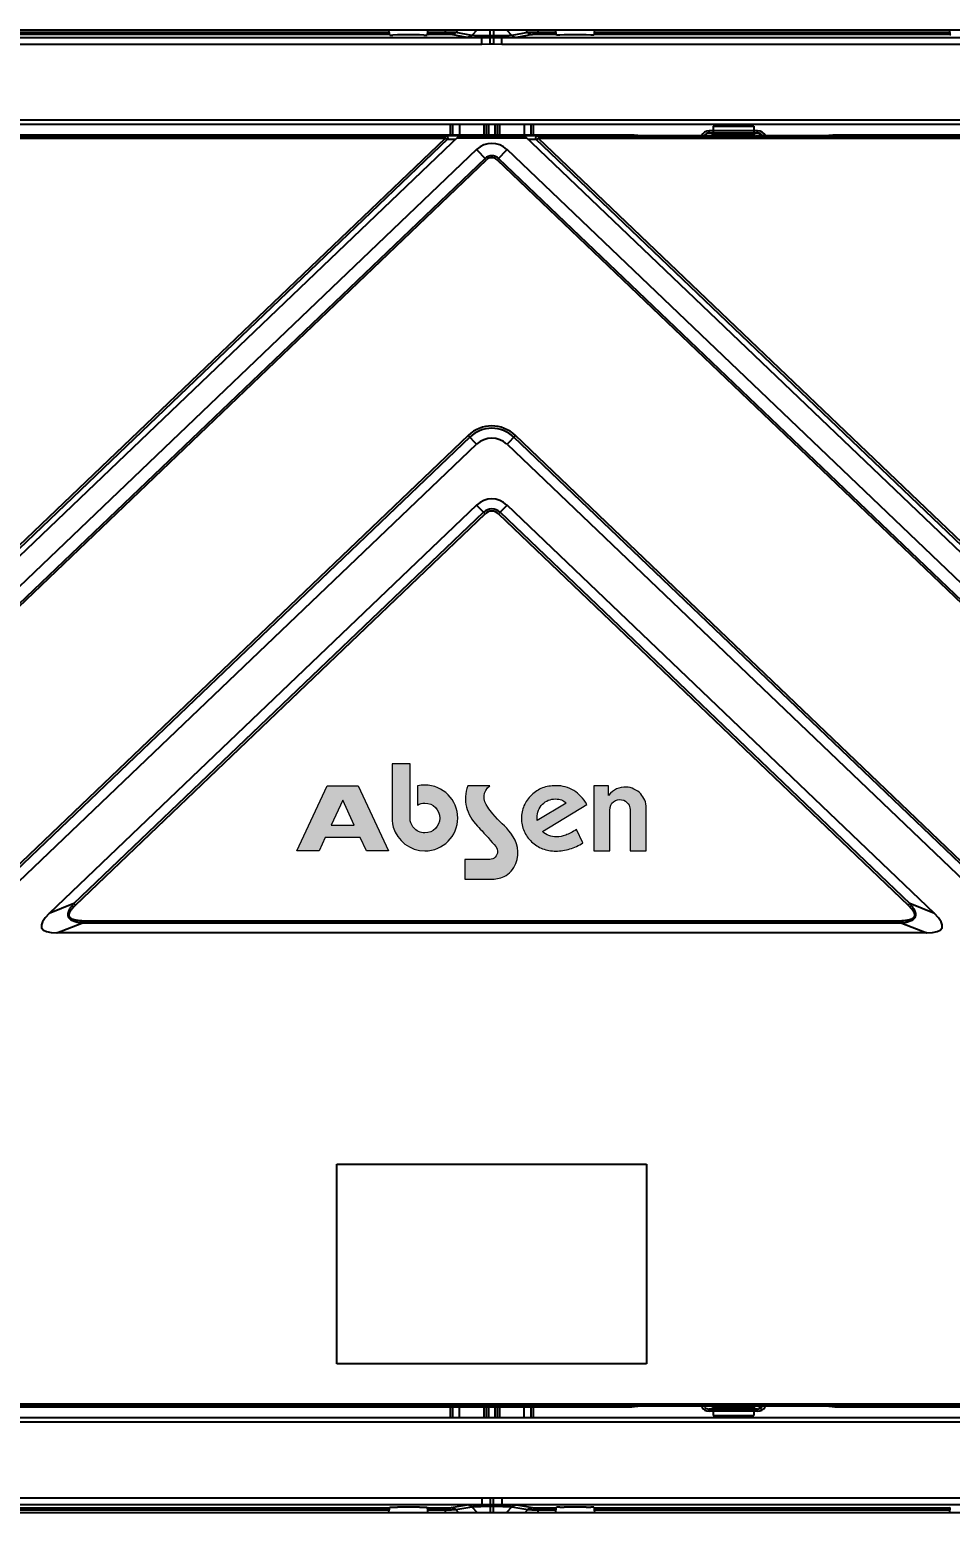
# Model space of a CAD drawing. Header units: millimetres. Extents: x 562 to 17351, y 2396 to 6995.
# Drawn here: x 1750.8 to 1960.4, y 3492.9 to 3830.4 of the extents above; entities that cross this region are included whole.
import ezdxf

# ---------------------------------------------------------------- set-up
doc = ezdxf.new("R2010")
doc.units = ezdxf.units.MM
doc.layers.add('02___PRT_ALL_AXES', color=7, linetype='Continuous')
doc.layers.add('DIM', color=4, linetype='Continuous')
doc.layers.add('图层 1', color=7, linetype='Continuous', lineweight=18)
doc.styles.get("Standard").update_dxf_attribs({"font": 'arial.ttf'})
doc.dimstyles.new('03', dxfattribs={"dimscale": 3, "dimtxt": 2.5, "dimasz": 2.5, "dimexe": 0.125, "dimexo": 0.0625, "dimgap": 0.09, "dimtad": 0, "dimdec": 3, "dimzin": 4, "dimdsep": 46, "dimtxsty": 'Standard', "dimblk": 'CLOSED', "dimcen": 0.09, "dimclrd": 2, "dimclre": 2, "dimclrt": 4, "dimazin": 1, "dimtp": 0.01, "dimtm": 0.01, "dimtfac": 1, "dimtdec": 3, "dimtofl": 0, "dimtmove": 0, "dimatfit": 3, "dimldrblk": 'CLOSED', "dimfxl": 1, "dimtolj": 1, "dimtzin": 4, "dimarcsym": 0})

# ---------------------------------------------------------------- blocks, each defined once
blk = doc.blocks.new('_CLOSED')
at = {"color": 0, "linetype": 'ByBlock'}
for p, q in [((0, 0), (-1, 0.167)), ((-1, 0.167), (-1, -0.167)), ((-1, -0.167), (0, 0)), ((-1, 0), (0, 0))]:
    blk.add_line(p, q, dxfattribs=at)
blk = doc.blocks.new('*D99')
at = {"layer": 'Defpoints', "color": 0, "transparency": 16777216}
for p in [(1556.03, 3888.16), (1556.03, 3830.36), (2156.03, 3830.36)]:
    blk.add_point(p, dxfattribs=at)
at = {"layer": 'DIM', "color": 2, "lineweight": -2, "transparency": 16777216}
for p, q in [((1556.03, 3830.55), (1556.03, 3888.54)), ((1563.53, 3888.16), (1837.27, 3888.16)), ((2148.53, 3888.16), (1874.79, 3888.16)), ((2156.03, 3830.55), (2156.03, 3888.54))]:
    blk.add_line(p, q, dxfattribs=at)
at = {"layer": 'DIM', "color": 2, "lineweight": -2, "transparency": 16777216, "xscale": 7.5, "yscale": 7.5, "zscale": 7.5, "rotation": 180}
blk.add_blockref('_CLOSED', (1556.03, 3888.16), dxfattribs=at)
at = {"layer": 'DIM', "color": 2, "lineweight": -2, "transparency": 16777216, "xscale": 7.5, "yscale": 7.5, "zscale": 7.5}
blk.add_blockref('_CLOSED', (2156.03, 3888.16), dxfattribs=at)
at = {"layer": 'DIM', "color": 4, "transparency": 16777216, "insert": (1856.03, 3888.16), "char_height": 7.5, "attachment_point": 5}
blk.add_mtext('\\A1;600.000', dxfattribs=at)
blk = doc.blocks.new('*D101')
at = {"layer": 'Defpoints', "color": 0, "transparency": 16777216}
for p in [(1586.03, 3862.87), (1586.03, 3810.36), (2126.03, 3810.36)]:
    blk.add_point(p, dxfattribs=at)
at = {"layer": 'DIM', "color": 2, "lineweight": -2, "transparency": 16777216}
for p, q in [((1586.03, 3810.55), (1586.03, 3863.24)), ((1593.53, 3862.87), (1837.29, 3862.87)), ((2118.53, 3862.87), (1874.77, 3862.87)), ((2126.03, 3810.55), (2126.03, 3863.24))]:
    blk.add_line(p, q, dxfattribs=at)
at = {"layer": 'DIM', "color": 2, "lineweight": -2, "transparency": 16777216, "xscale": 7.5, "yscale": 7.5, "zscale": 7.5, "rotation": 180}
blk.add_blockref('_CLOSED', (1586.03, 3862.87), dxfattribs=at)
at = {"layer": 'DIM', "color": 2, "lineweight": -2, "transparency": 16777216, "xscale": 7.5, "yscale": 7.5, "zscale": 7.5}
blk.add_blockref('_CLOSED', (2126.03, 3862.87), dxfattribs=at)
at = {"layer": 'DIM', "color": 4, "transparency": 16777216, "insert": (1856.03, 3862.87), "char_height": 7.5, "attachment_point": 5}
blk.add_mtext('\\A1;540.000', dxfattribs=at)
blk = doc.blocks.new('*D102')
at = {"layer": 'Defpoints', "color": 0, "transparency": 16777216}
for p in [(2110.09, 3844.23), (1601.97, 3810.36), (2110.09, 3810.36)]:
    blk.add_point(p, dxfattribs=at)
at = {"layer": 'DIM', "color": 2, "lineweight": -2, "transparency": 16777216}
for p, q in [((1601.97, 3810.55), (1601.97, 3844.6)), ((1609.47, 3844.23), (1837.29, 3844.23)), ((2102.59, 3844.23), (1874.77, 3844.23)), ((2110.09, 3810.55), (2110.09, 3844.6))]:
    blk.add_line(p, q, dxfattribs=at)
at = {"layer": 'DIM', "color": 2, "lineweight": -2, "transparency": 16777216, "xscale": 7.5, "yscale": 7.5, "zscale": 7.5, "rotation": 180}
blk.add_blockref('_CLOSED', (1601.97, 3844.23), dxfattribs=at)
at = {"layer": 'DIM', "color": 2, "lineweight": -2, "transparency": 16777216, "xscale": 7.5, "yscale": 7.5, "zscale": 7.5}
blk.add_blockref('_CLOSED', (2110.09, 3844.23), dxfattribs=at)
at = {"layer": 'DIM', "color": 4, "transparency": 16777216, "insert": (1856.03, 3844.23), "char_height": 7.5, "attachment_point": 5}
blk.add_mtext('\\A1;508.120', dxfattribs=at)
blk = doc.blocks.new('DASFASFASEFWE')
at = {"true_color": 0xf58220}
h = blk.add_hatch(color=30, dxfattribs=at)
edge = h.paths.add_edge_path()
edge.add_spline(control_points=[(114.92, 3376.47), (115.06, 3376.06), (115.29, 3375.68), (115.57, 3375.36), (116.19, 3374.65), (117.1, 3374.2), (118.12, 3374.2), (119.99, 3374.2), (121.51, 3375.73), (121.51, 3377.59), (121.51, 3379.46), (119.99, 3380.99), (118.12, 3380.99), (117.51, 3380.99), (116.94, 3380.82), (116.44, 3380.54), (116.44, 3380.54), (116.44, 3384.89), (116.44, 3384.89), (117, 3385.02), (117.56, 3385.08), (118.12, 3385.08), (122.24, 3385.08), (125.61, 3381.72), (125.61, 3377.59), (125.61, 3373.47), (122.24, 3370.1), (118.12, 3370.1), (114.71, 3370.1), (111.81, 3372.41), (110.92, 3375.54), (110.62, 3376.56), (110.63, 3377.53), (110.63, 3378.59), (110.63, 3378.59), (110.63, 3379.8), (110.63, 3379.8), (110.63, 3379.8), (110.63, 3389.92), (110.63, 3389.92), (110.63, 3389.92), (114.73, 3389.92), (114.73, 3389.92), (114.73, 3386.12), (114.73, 3382.32), (114.73, 3378.51), (114.73, 3377.81), (114.68, 3377.15), (114.92, 3376.47)], knot_values=[0, 0, 0, 0, 1, 1, 1, 2, 2, 2, 3, 3, 3, 4, 4, 4, 5, 5, 5, 6, 6, 6, 7, 7, 7, 8, 8, 8, 9, 9, 9, 10, 10, 10, 11, 11, 11, 12, 12, 12, 13, 13, 13, 14, 14, 14, 15, 15, 15, 16, 16, 16, 16], degree=3, periodic=0)
h = blk.add_hatch(color=256)
h.paths.add_polyline_path([(96.75, 3375.98), (102.05, 3375.98), (99.4, 3381.67)], flags=16)
h.paths.add_polyline_path([(103.38, 3373.12), (95.41, 3373.12), (94.01, 3370.1), (88.97, 3370.1), (95.89, 3384.95), (100.44, 3384.95), (102.9, 3384.95), (109.82, 3370.1), (104.79, 3370.1)])
h = blk.add_hatch(color=256)
edge = h.paths.add_edge_path()
edge.add_spline(control_points=[(127.88, 3384.95), (127.88, 3384.95), (132.93, 3384.95), (132.93, 3384.95), (131.2, 3383.71), (131.32, 3381.66), (132.44, 3380.03), (132.78, 3379.53), (133.2, 3379.02), (133.62, 3378.51), (135.01, 3376.85), (136.53, 3375.72), (137.69, 3374.12), (139.19, 3372.07), (139.81, 3369.79), (138.82, 3367.24), (138.3, 3365.93), (137.39, 3364.83), (136.16, 3364.26), (135.22, 3363.83), (134.16, 3363.67), (133.05, 3363.67), (133.05, 3363.67), (127.22, 3363.67), (127.22, 3363.67), (127.22, 3363.67), (127.22, 3368.17), (127.22, 3368.17), (127.22, 3368.17), (132.87, 3368.17), (132.87, 3368.17), (132.87, 3368.17), (132.87, 3368.17), (132.87, 3368.17), (132.87, 3368.17), (132.87, 3368.17), (132.87, 3368.17), (132.87, 3368.17), (132.88, 3368.17), (132.88, 3368.17), (132.88, 3368.17), (132.88, 3368.17), (132.88, 3368.17), (133.87, 3368.18), (134.67, 3368.98), (134.67, 3369.97), (134.67, 3370.83), (133.99, 3371.43), (133.47, 3372.02), (132.18, 3373.5), (130.8, 3375.02), (130.07, 3375.77), (127.47, 3378.47), (126.76, 3381.55), (127.88, 3384.95)], knot_values=[0, 0, 0, 0, 1, 1, 1, 2, 2, 2, 3, 3, 3, 4, 4, 4, 5, 5, 5, 6, 6, 6, 7, 7, 7, 8, 8, 8, 9, 9, 9, 10, 10, 10, 11, 11, 11, 12, 12, 12, 13, 13, 13, 14, 14, 14, 15, 15, 15, 16, 16, 16, 17, 17, 17, 18, 18, 18, 18], degree=3, periodic=0)
h = blk.add_hatch(color=256)
edge = h.paths.add_edge_path()
edge.add_spline(control_points=[(154.11, 3371.97), (153.11, 3371.33), (152.11, 3370.85), (151.09, 3370.54), (150.08, 3370.21), (149.02, 3370.06), (147.93, 3370.06), (146.85, 3370.06), (145.85, 3370.24), (144.92, 3370.6), (143.99, 3370.96), (143.15, 3371.49), (142.41, 3372.19), (141.66, 3372.9), (141.09, 3373.71), (140.7, 3374.61), (140.3, 3375.52), (140.1, 3376.49), (140.1, 3377.51), (140.1, 3378.54), (140.3, 3379.51), (140.68, 3380.4), (141.07, 3381.3), (141.64, 3382.1), (142.41, 3382.82), (143.15, 3383.54), (143.97, 3384.08), (144.88, 3384.43), (145.79, 3384.78), (146.8, 3384.95), (147.93, 3384.95), (149.44, 3384.95), (150.81, 3384.59), (152.01, 3383.86), (153.21, 3383.13), (154.2, 3382.07), (154.98, 3380.67), (154.98, 3380.67), (144.88, 3374.51), (144.88, 3374.51), (145.32, 3374.11), (145.8, 3373.81), (146.34, 3373.61), (146.88, 3373.41), (147.47, 3373.31), (148.11, 3373.31), (148.75, 3373.31), (149.44, 3373.44), (150.17, 3373.7), (150.91, 3373.97), (151.73, 3374.39), (152.65, 3374.96), (152.65, 3374.96), (154.11, 3371.97), (154.11, 3371.97)], knot_values=[0, 0, 0, 0, 1, 1, 1, 2, 2, 2, 3, 3, 3, 4, 4, 4, 5, 5, 5, 6, 6, 6, 7, 7, 7, 8, 8, 8, 9, 9, 9, 10, 10, 10, 11, 11, 11, 12, 12, 12, 13, 13, 13, 14, 14, 14, 15, 15, 15, 16, 16, 16, 17, 17, 17, 18, 18, 18, 18], degree=3, periodic=0)
edge = h.paths.add_edge_path(flags=16)
edge.add_spline(control_points=[(143.69, 3377.01), (143.69, 3377.01), (150.26, 3380.98), (150.26, 3380.98), (149.97, 3381.3), (149.63, 3381.54), (149.23, 3381.7), (148.82, 3381.86), (148.37, 3381.93), (147.87, 3381.93), (146.67, 3381.93), (145.67, 3381.53), (144.86, 3380.72), (144.06, 3379.91), (143.66, 3378.88), (143.66, 3377.64), (143.66, 3377.46), (143.67, 3377.34), (143.67, 3377.25), (143.67, 3377.16), (143.68, 3377.08), (143.69, 3377.01)], knot_values=[0, 0, 0, 0, 1, 1, 1, 2, 2, 2, 3, 3, 3, 4, 4, 4, 5, 5, 5, 6, 6, 6, 7, 7, 7, 7], degree=3, periodic=0)
h = blk.add_hatch(color=256)
edge = h.paths.add_edge_path()
edge.add_spline(control_points=[(156.6, 3370.1), (156.6, 3370.1), (156.6, 3384.95), (156.6, 3384.95), (156.6, 3384.95), (159.93, 3384.95), (159.93, 3384.95), (159.93, 3384.95), (159.93, 3382.75), (159.93, 3382.75), (161.09, 3384.13), (162.25, 3384.68), (164.03, 3384.62), (164.99, 3384.62), (166.5, 3383.99), (167.26, 3383.08), (167.99, 3382.15), (168.51, 3381.38), (168.51, 3379.67), (168.51, 3379.67), (168.51, 3370.1), (168.51, 3370.1), (168.51, 3370.1), (164.87, 3370.1), (164.87, 3370.1), (164.87, 3370.1), (164.87, 3378.42), (164.87, 3378.42), (164.87, 3378.9), (164.88, 3379.43), (164.8, 3379.92), (164.73, 3380.31), (164.52, 3380.74), (164.2, 3381.08), (163.27, 3382.08), (161.55, 3382.05), (160.7, 3380.95), (160.25, 3380.36), (160.21, 3379.79), (160.21, 3378.34), (160.21, 3378.34), (160.21, 3370.1), (160.21, 3370.1), (160.21, 3370.1), (156.6, 3370.1), (156.6, 3370.1)], knot_values=[0, 0, 0, 0, 1, 1, 1, 2, 2, 2, 3, 3, 3, 4, 4, 4, 5, 5, 5, 6, 6, 6, 7, 7, 7, 8, 8, 8, 9, 9, 9, 10, 10, 10, 11, 11, 11, 12, 12, 12, 13, 13, 13, 14, 14, 14, 15, 15, 15, 15], degree=3, periodic=0)
at = {"color": 7, "linetype": 'Continuous'}
for p, q in [((183.72, 3535.07), (183.72, 3533.19)), ((183.72, 3535.07), (192.99, 3535.07)), ((192.99, 3535.07), (192.99, 3533.19)), ((-100.52, 3532.81), (122.71, 3532.81)), ((122.71, 3532.31), (-100.52, 3532.31)), ((164.94, 3533.07), (-48.24, 3533.07)), ((122.71, 3532.31), (-11.33, 3404.27)), ((125.91, 3532.88), (-10.95, 3402.14)), ((123.3, 3532.11), (-10.95, 3403.87)), ((122.71, 3532.31), (122.71, 3532.81)), ((125.91, 3532.88), (123.11, 3532.81)), ((123.3, 3532.11), (125.16, 3532.16)), ((141.31, 3532.39), (125.4, 3532.39)), ((125.92, 3532.89), (140.78, 3532.89)), ((277.65, 3402.14), (140.8, 3532.88)), ((143.59, 3532.81), (140.8, 3532.88)), ((141.55, 3532.16), (143.4, 3532.11)), ((277.65, 3403.87), (143.4, 3532.11)), ((144, 3532.81), (144, 3532.31)), ((144, 3532.81), (367.23, 3532.81)), ((278.03, 3404.27), (144, 3532.31)), ((367.23, 3532.31), (144, 3532.31)), ((165.79, 3533.01), (165.74, 3533.03)), ((166.59, 3532.97), (182.44, 3532.97)), ((183.72, 3533.19), (183.43, 3533.02)), ((183.72, 3533.19), (192.99, 3533.19)), ((192.99, 3533.19), (193.27, 3533.02)), ((194.27, 3532.97), (210.12, 3532.97)), ((210.94, 3533.01), (210.94, 3533.03)), ((314.94, 3533.07), (211.76, 3533.07)), ((129.9, 3529.77), (-12.06, 3394.16)), ((-5.74, 3396.34), (131.83, 3527.76)), ((-5.43, 3396.02), (132.13, 3527.43)), ((132.13, 3527.43), (129.9, 3529.77)), ((136.81, 3529.77), (134.57, 3527.43)), ((134.57, 3527.43), (272.14, 3396.02)), ((134.88, 3527.76), (272.45, 3396.34)), ((278.77, 3394.16), (136.81, 3529.77)), ((127.98, 3464.68), (24.63, 3365.95)), ((128.34, 3464.31), (24.99, 3365.59)), ((129.9, 3462.67), (127.98, 3464.68)), ((138.72, 3464.68), (136.81, 3462.67)), ((241.71, 3365.59), (138.37, 3464.31)), ((242.07, 3365.95), (138.72, 3464.68)), ((22.26, 3359.84), (129.9, 3462.67)), ((136.81, 3462.67), (244.45, 3359.84)), ((129.9, 3448.84), (32.56, 3355.86)), ((38.2, 3358.12), (131.46, 3447.21)), ((38.56, 3357.75), (131.82, 3446.84)), ((131.82, 3446.84), (129.9, 3448.84)), ((136.81, 3448.84), (134.89, 3446.84)), ((134.89, 3446.84), (228.15, 3357.75)), ((135.24, 3447.21), (228.5, 3358.12)), ((234.15, 3355.86), (136.81, 3448.84)), ((38.2, 3358.12), (32.56, 3355.86)), ((38.2, 3358.12), (38.56, 3357.75)), ((228.15, 3357.75), (228.5, 3358.12)), ((234.15, 3355.86), (228.5, 3358.12)), ((34.33, 3351.42), (39.98, 3353.69)), ((39.98, 3354.2), (39.98, 3353.69)), ((39.98, 3354.2), (226.73, 3354.2)), ((226.73, 3353.69), (39.98, 3353.69)), ((226.73, 3353.69), (226.73, 3354.2)), ((226.73, 3353.69), (232.37, 3351.42)), ((232.37, 3351.42), (34.33, 3351.42)), ((98.1, 3298.82), (168.6, 3298.82)), ((98.1, 3253.32), (98.1, 3298.82)), ((168.6, 3298.82), (168.6, 3253.32)), ((168.6, 3253.32), (98.1, 3253.32)), ((-98.74, 3244.26), (365.45, 3244.26)), ((367.23, 3243.76), (-100.52, 3243.76)), ((-48.24, 3243.57), (164.94, 3243.57)), ((165.77, 3243.64), (165.77, 3243.61)), ((182.44, 3243.68), (166.59, 3243.68)), ((183.72, 3243.46), (183.43, 3243.63)), ((183.72, 3243.46), (192.99, 3243.46)), ((183.72, 3243.46), (183.72, 3241.57)), ((183.72, 3241.57), (192.99, 3241.57)), ((192.99, 3243.46), (193.27, 3243.63)), ((192.99, 3243.46), (192.99, 3241.57)), ((210.12, 3243.68), (194.27, 3243.68)), ((210.92, 3243.64), (210.96, 3243.61)), ((211.76, 3243.57), (314.94, 3243.57))]:
    blk.add_line(p, q, dxfattribs=at)
blk.add_line((114.92, 3376.47), (114.92, 3376.47))
blk.add_line((114.92, 3376.47), (114.92, 3376.47))
blk.add_line((114.92, 3376.47), (114.92, 3376.47))
for centre, radius, start, end in [((122.73, 3549.74), 16.93, 269.9336, 271.3081), ((133.35, 3526.16), 5, 46.3103, 133.6897), ((133.35, 3526.16), 2.21, 46.3103, 133.6897), ((133.35, 3526.16), 1.76, 46.3103, 133.6897), ((133.35, 3459.06), 7.78, 46.3103, 133.6897), ((133.35, 3459.06), 7.26, 46.3103, 133.6897), ((133.35, 3459.06), 5, 46.3103, 133.6897), ((133.35, 3445.23), 5, 46.3103, 133.6897), ((133.35, 3445.23), 2.74, 46.3103, 133.6897), ((133.35, 3445.23), 2.22, 46.3103, 133.6897)]:
    blk.add_arc(centre, radius, start, end, dxfattribs=at)
for centre, major_axis, ratio, start_param, end_param in [((182.44, 3533.02), (1, 0), 0.052408, -1.570796, -0.087266), ((194.27, 3533.02), (1, 0), 0.052408, -3.054326, -1.570796), ((52.16, 3361.14), (21.3, 8.54), 0.217892, 2.643726, 3.639459), ((214.55, 3361.14), (21.3, -8.54), 0.217892, -0.497867, 0.497867), ((182.44, 3243.63), (1, 0), 0.052408, 0.087266, 1.570796), ((194.27, 3243.63), (1, 0), 0.052408, 1.570796, 3.054326)]:
    blk.add_ellipse(centre, major_axis=major_axis, ratio=ratio, start_param=start_param, end_param=end_param, dxfattribs=at)
for points, knots in [([(122.71, 3532.31), (122.76, 3532.29), (122.96, 3532.23), (123.16, 3532.16), (123.3, 3532.11)], [0, 0, 0, 0, 0.261002, 1, 1, 1, 1]), ([(123.11, 3532.81), (123.13, 3532.81), (123.16, 3532.8), (123.21, 3532.75), (123.25, 3532.67), (123.28, 3532.57), (123.31, 3532.46), (123.32, 3532.3), (123.32, 3532.19), (123.3, 3532.11)], [0, 0, 0, 0, 0.061411, 0.143838, 0.255547, 0.393768, 0.550762, 0.712724, 1, 1, 1, 1]), ([(143.4, 3532.11), (143.39, 3532.19), (143.38, 3532.3), (143.4, 3532.46), (143.42, 3532.57), (143.45, 3532.67), (143.5, 3532.75), (143.54, 3532.8), (143.58, 3532.81), (143.59, 3532.81)], [0, 0, 0, 0, 0.287275, 0.449238, 0.606232, 0.744453, 0.856162, 0.938589, 1, 1, 1, 1]), ([(143.4, 3532.11), (143.45, 3532.13), (143.65, 3532.19), (143.85, 3532.26), (144, 3532.31)], [0, 0, 0, 0, 0.234375, 1, 1, 1, 1]), ([(144, 3532.81), (143.96, 3532.81), (143.83, 3532.81), (143.69, 3532.81), (143.59, 3532.81)], [0, 0, 0, 0, 0.258438, 1, 1, 1, 1]), ([(165.74, 3533.03), (165.74, 3533.04), (165.73, 3533.04), (165.71, 3533.04), (165.69, 3533.05), (165.65, 3533.05), (165.58, 3533.06), (165.48, 3533.06), (165.36, 3533.07), (165.23, 3533.07), (165.09, 3533.07), (164.99, 3533.07), (164.94, 3533.07)], [0, 0, 0, 0, 0.013233, 0.034581, 0.063978, 0.101221, 0.198262, 0.32283, 0.470646, 0.637144, 0.816056, 1, 1, 1, 1]), ([(166.59, 3532.97), (166.54, 3532.97), (166.44, 3532.97), (166.3, 3532.97), (166.17, 3532.97), (166.05, 3532.98), (165.95, 3532.98), (165.88, 3532.99), (165.84, 3532.99), (165.82, 3533), (165.8, 3533), (165.79, 3533), (165.79, 3533.01)], [0, 0, 0, 0, 0.183944, 0.362856, 0.529354, 0.67717, 0.801738, 0.898779, 0.936022, 0.965419, 0.986767, 1, 1, 1, 1]), ([(210.92, 3533.01), (210.91, 3533), (210.9, 3533), (210.89, 3533), (210.86, 3532.99), (210.82, 3532.99), (210.75, 3532.98), (210.65, 3532.98), (210.54, 3532.97), (210.41, 3532.97), (210.27, 3532.97), (210.17, 3532.97), (210.12, 3532.97)], [0, 0, 0, 0, 0.013233, 0.034581, 0.063978, 0.101221, 0.198262, 0.32283, 0.470646, 0.637144, 0.816056, 1, 1, 1, 1]), ([(211.76, 3533.07), (211.71, 3533.07), (211.62, 3533.07), (211.47, 3533.07), (211.34, 3533.07), (211.23, 3533.06), (211.13, 3533.06), (211.06, 3533.05), (211.02, 3533.05), (210.99, 3533.04), (210.98, 3533.04), (210.97, 3533.04), (210.96, 3533.03)], [0, 0, 0, 0, 0.183944, 0.362856, 0.529354, 0.67717, 0.801738, 0.898779, 0.936022, 0.965419, 0.986767, 1, 1, 1, 1]), ([(39.98, 3353.69), (39.69, 3353.71), (39.27, 3353.76), (38.7, 3353.88), (38.29, 3354), (37.89, 3354.17), (37.52, 3354.39), (37.25, 3354.63), (37.09, 3354.87), (36.99, 3355.06), (36.93, 3355.27), (36.89, 3355.55), (36.91, 3355.91), (37.03, 3356.33), (37.2, 3356.72), (37.41, 3357.1), (37.74, 3357.57), (38.01, 3357.9), (38.2, 3358.12)], [0, 0, 0, 0, 0.124923, 0.187411, 0.249906, 0.312409, 0.374914, 0.437395, 0.468706, 0.50001, 0.531316, 0.562619, 0.625094, 0.687596, 0.750097, 0.812591, 0.875078, 1, 1, 1, 1]), ([(39.98, 3354.2), (39.72, 3354.2), (39.32, 3354.21), (38.8, 3354.27), (38.42, 3354.34), (38.11, 3354.43), (37.87, 3354.52), (37.7, 3354.61), (37.54, 3354.71), (37.4, 3354.84), (37.28, 3354.98), (37.19, 3355.14), (37.15, 3355.32), (37.13, 3355.5), (37.15, 3355.69), (37.19, 3355.88), (37.25, 3356.06), (37.36, 3356.29), (37.53, 3356.57), (37.76, 3356.88), (38.09, 3357.28), (38.37, 3357.56), (38.56, 3357.75)], [0, 0, 0, 0, 0.127686, 0.19122, 0.254424, 0.317145, 0.348233, 0.379239, 0.410261, 0.440883, 0.470774, 0.500024, 0.529271, 0.559157, 0.589772, 0.620788, 0.651789, 0.682872, 0.745587, 0.808786, 0.872318, 1, 1, 1, 1]), ([(228.5, 3358.12), (228.69, 3357.9), (228.97, 3357.57), (229.29, 3357.1), (229.51, 3356.72), (229.68, 3356.33), (229.8, 3355.91), (229.82, 3355.55), (229.78, 3355.27), (229.71, 3355.06), (229.62, 3354.87), (229.45, 3354.63), (229.18, 3354.39), (228.81, 3354.17), (228.41, 3354), (228, 3353.88), (227.44, 3353.76), (227.01, 3353.71), (226.73, 3353.69)], [0, 0, 0, 0, 0.124923, 0.187411, 0.249906, 0.312409, 0.374914, 0.437395, 0.468706, 0.50001, 0.531316, 0.562619, 0.625094, 0.687596, 0.750097, 0.812591, 0.875078, 1, 1, 1, 1]), ([(228.15, 3357.75), (228.34, 3357.56), (228.61, 3357.28), (228.95, 3356.88), (229.18, 3356.57), (229.34, 3356.29), (229.45, 3356.06), (229.51, 3355.88), (229.56, 3355.69), (229.57, 3355.5), (229.56, 3355.32), (229.51, 3355.14), (229.42, 3354.98), (229.31, 3354.84), (229.16, 3354.71), (229.01, 3354.61), (228.84, 3354.52), (228.6, 3354.43), (228.28, 3354.34), (227.9, 3354.27), (227.38, 3354.21), (226.99, 3354.2), (226.73, 3354.2)], [0, 0, 0, 0, 0.127686, 0.19122, 0.254424, 0.317145, 0.348233, 0.379239, 0.410261, 0.440882, 0.470774, 0.500024, 0.529271, 0.559157, 0.589772, 0.620788, 0.651788, 0.682872, 0.745587, 0.808786, 0.872318, 1, 1, 1, 1]), ([(164.94, 3243.57), (164.99, 3243.57), (165.09, 3243.57), (165.23, 3243.58), (165.36, 3243.58), (165.48, 3243.58), (165.58, 3243.59), (165.65, 3243.59), (165.69, 3243.6), (165.71, 3243.6), (165.73, 3243.61), (165.74, 3243.61), (165.74, 3243.61)], [0, 0, 0, 0, 0.183944, 0.362856, 0.529354, 0.67717, 0.801738, 0.898779, 0.936022, 0.965419, 0.986767, 1, 1, 1, 1]), ([(165.79, 3243.64), (165.79, 3243.64), (165.8, 3243.64), (165.82, 3243.65), (165.84, 3243.65), (165.88, 3243.66), (165.95, 3243.66), (166.05, 3243.67), (166.17, 3243.67), (166.3, 3243.68), (166.44, 3243.68), (166.54, 3243.68), (166.59, 3243.68)], [0, 0, 0, 0, 0.013233, 0.034581, 0.063978, 0.101221, 0.198262, 0.32283, 0.470646, 0.637144, 0.816056, 1, 1, 1, 1]), ([(210.12, 3243.68), (210.17, 3243.68), (210.27, 3243.68), (210.41, 3243.68), (210.54, 3243.67), (210.65, 3243.67), (210.75, 3243.66), (210.82, 3243.66), (210.86, 3243.65), (210.89, 3243.65), (210.9, 3243.64), (210.91, 3243.64), (210.92, 3243.64)], [0, 0, 0, 0, 0.183944, 0.362856, 0.529354, 0.67717, 0.801738, 0.898779, 0.936022, 0.965419, 0.986767, 1, 1, 1, 1]), ([(210.96, 3243.61), (210.97, 3243.61), (210.98, 3243.61), (210.99, 3243.6), (211.02, 3243.6), (211.06, 3243.59), (211.13, 3243.59), (211.23, 3243.58), (211.34, 3243.58), (211.47, 3243.58), (211.62, 3243.57), (211.71, 3243.57), (211.76, 3243.57)], [0, 0, 0, 0, 0.013233, 0.034581, 0.063978, 0.101221, 0.198262, 0.32283, 0.470646, 0.637144, 0.816056, 1, 1, 1, 1])]:
    blk.add_open_spline(points, degree=3, knots=knots, dxfattribs=at)
at = {"layer": '图层 1', "lineweight": 0}
for points in [[(103.38, 3373.12), (95.41, 3373.12), (94.01, 3370.1), (88.97, 3370.1), (95.89, 3384.95), (100.44, 3384.95), (102.9, 3384.95), (109.82, 3370.1), (104.79, 3370.1), (103.38, 3373.12)], [(96.75, 3375.98), (102.05, 3375.98), (99.4, 3381.67), (96.75, 3375.98)]]:
    blk.add_lwpolyline(points, dxfattribs=at)
at = {"layer": '图层 1', "color": 30, "lineweight": 0, "true_color": 0xf58220}
blk.add_open_spline([(114.92, 3376.47), (115.06, 3376.06), (115.29, 3375.68), (115.57, 3375.36), (116.19, 3374.65), (117.1, 3374.2), (118.12, 3374.2), (119.99, 3374.2), (121.51, 3375.73), (121.51, 3377.59), (121.51, 3379.46), (119.99, 3380.99), (118.12, 3380.99), (117.51, 3380.99), (116.94, 3380.82), (116.44, 3380.54), (116.44, 3380.54), (116.44, 3384.89), (116.44, 3384.89), (117, 3385.02), (117.56, 3385.08), (118.12, 3385.08), (122.24, 3385.08), (125.61, 3381.72), (125.61, 3377.59), (125.61, 3373.47), (122.24, 3370.1), (118.12, 3370.1), (114.71, 3370.1), (111.81, 3372.41), (110.92, 3375.54), (110.62, 3376.56), (110.63, 3377.53), (110.63, 3378.59), (110.63, 3378.59), (110.63, 3379.8), (110.63, 3379.8), (110.63, 3379.8), (110.63, 3389.92), (110.63, 3389.92), (110.63, 3389.92), (114.73, 3389.92), (114.73, 3389.92), (114.73, 3386.12), (114.73, 3382.32), (114.73, 3378.51), (114.73, 3377.81), (114.68, 3377.15), (114.92, 3376.47)], degree=3, knots=[0, 0, 0, 0, 1, 1, 1, 2, 2, 2, 3, 3, 3, 4, 4, 4, 5, 5, 5, 6, 6, 6, 7, 7, 7, 8, 8, 8, 9, 9, 9, 10, 10, 10, 11, 11, 11, 12, 12, 12, 13, 13, 13, 14, 14, 14, 15, 15, 15, 16, 16, 16, 16], dxfattribs=at)
at = {"layer": '图层 1', "lineweight": 0}
for points, knots in [([(127.88, 3384.95), (127.88, 3384.95), (132.93, 3384.95), (132.93, 3384.95), (131.2, 3383.71), (131.32, 3381.66), (132.44, 3380.03), (132.78, 3379.53), (133.2, 3379.02), (133.62, 3378.51), (135.01, 3376.85), (136.53, 3375.72), (137.69, 3374.12), (139.19, 3372.07), (139.81, 3369.79), (138.82, 3367.24), (138.3, 3365.93), (137.39, 3364.83), (136.16, 3364.26), (135.22, 3363.83), (134.16, 3363.67), (133.05, 3363.67), (133.05, 3363.67), (127.22, 3363.67), (127.22, 3363.67), (127.22, 3363.67), (127.22, 3368.17), (127.22, 3368.17), (127.22, 3368.17), (132.87, 3368.17), (132.87, 3368.17), (132.87, 3368.17), (132.87, 3368.17), (132.87, 3368.17), (132.87, 3368.17), (132.87, 3368.17), (132.87, 3368.17), (132.87, 3368.17), (132.88, 3368.17), (132.88, 3368.17), (132.88, 3368.17), (132.88, 3368.17), (132.88, 3368.17), (133.87, 3368.18), (134.67, 3368.98), (134.67, 3369.97), (134.67, 3370.83), (133.99, 3371.43), (133.47, 3372.02), (132.18, 3373.5), (130.8, 3375.02), (130.07, 3375.77), (127.47, 3378.47), (126.76, 3381.55), (127.88, 3384.95)], [0, 0, 0, 0, 1, 1, 1, 2, 2, 2, 3, 3, 3, 4, 4, 4, 5, 5, 5, 6, 6, 6, 7, 7, 7, 8, 8, 8, 9, 9, 9, 10, 10, 10, 11, 11, 11, 12, 12, 12, 13, 13, 13, 14, 14, 14, 15, 15, 15, 16, 16, 16, 17, 17, 17, 18, 18, 18, 18]), ([(154.11, 3371.97), (153.11, 3371.33), (152.11, 3370.85), (151.09, 3370.54), (150.08, 3370.21), (149.02, 3370.06), (147.93, 3370.06), (146.85, 3370.06), (145.85, 3370.24), (144.92, 3370.6), (143.99, 3370.96), (143.15, 3371.49), (142.41, 3372.19), (141.66, 3372.9), (141.09, 3373.71), (140.7, 3374.61), (140.3, 3375.52), (140.1, 3376.49), (140.1, 3377.51), (140.1, 3378.54), (140.3, 3379.51), (140.68, 3380.4), (141.07, 3381.3), (141.64, 3382.1), (142.41, 3382.82), (143.15, 3383.54), (143.97, 3384.08), (144.88, 3384.43), (145.79, 3384.78), (146.8, 3384.95), (147.93, 3384.95), (149.44, 3384.95), (150.81, 3384.59), (152.01, 3383.86), (153.21, 3383.13), (154.2, 3382.07), (154.98, 3380.67), (154.98, 3380.67), (144.88, 3374.51), (144.88, 3374.51), (145.32, 3374.11), (145.8, 3373.81), (146.34, 3373.61), (146.88, 3373.41), (147.47, 3373.31), (148.11, 3373.31), (148.75, 3373.31), (149.44, 3373.44), (150.17, 3373.7), (150.91, 3373.97), (151.73, 3374.39), (152.65, 3374.96), (152.65, 3374.96), (154.11, 3371.97), (154.11, 3371.97)], [0, 0, 0, 0, 1, 1, 1, 2, 2, 2, 3, 3, 3, 4, 4, 4, 5, 5, 5, 6, 6, 6, 7, 7, 7, 8, 8, 8, 9, 9, 9, 10, 10, 10, 11, 11, 11, 12, 12, 12, 13, 13, 13, 14, 14, 14, 15, 15, 15, 16, 16, 16, 17, 17, 17, 18, 18, 18, 18]), ([(156.6, 3370.1), (156.6, 3370.1), (156.6, 3384.95), (156.6, 3384.95), (156.6, 3384.95), (159.93, 3384.95), (159.93, 3384.95), (159.93, 3384.95), (159.93, 3382.75), (159.93, 3382.75), (161.09, 3384.13), (162.25, 3384.68), (164.03, 3384.62), (164.99, 3384.62), (166.5, 3383.99), (167.26, 3383.08), (167.99, 3382.15), (168.51, 3381.38), (168.51, 3379.67), (168.51, 3379.67), (168.51, 3370.1), (168.51, 3370.1), (168.51, 3370.1), (164.87, 3370.1), (164.87, 3370.1), (164.87, 3370.1), (164.87, 3378.42), (164.87, 3378.42), (164.87, 3378.9), (164.88, 3379.43), (164.8, 3379.92), (164.73, 3380.31), (164.52, 3380.74), (164.2, 3381.08), (163.27, 3382.08), (161.55, 3382.05), (160.7, 3380.95), (160.25, 3380.36), (160.21, 3379.79), (160.21, 3378.34), (160.21, 3378.34), (160.21, 3370.1), (160.21, 3370.1), (160.21, 3370.1), (156.6, 3370.1), (156.6, 3370.1)], [0, 0, 0, 0, 1, 1, 1, 2, 2, 2, 3, 3, 3, 4, 4, 4, 5, 5, 5, 6, 6, 6, 7, 7, 7, 8, 8, 8, 9, 9, 9, 10, 10, 10, 11, 11, 11, 12, 12, 12, 13, 13, 13, 14, 14, 14, 15, 15, 15, 15]), ([(143.69, 3377.01), (143.69, 3377.01), (150.26, 3380.98), (150.26, 3380.98), (149.97, 3381.3), (149.63, 3381.54), (149.23, 3381.7), (148.82, 3381.86), (148.37, 3381.93), (147.87, 3381.93), (146.67, 3381.93), (145.67, 3381.53), (144.86, 3380.72), (144.06, 3379.91), (143.66, 3378.88), (143.66, 3377.64), (143.66, 3377.46), (143.67, 3377.34), (143.67, 3377.25), (143.67, 3377.16), (143.68, 3377.08), (143.69, 3377.01)], [0, 0, 0, 0, 1, 1, 1, 2, 2, 2, 3, 3, 3, 4, 4, 4, 5, 5, 5, 6, 6, 6, 7, 7, 7, 7])]:
    blk.add_open_spline(points, degree=3, knots=knots, dxfattribs=at)

msp = doc.modelspace()

# ---------------------------------------------------------------- linework, layer by layer
at = {"color": 7, "linetype": 'Continuous'}
for p, q in [((1556.0301, 3830.3588), (2156.0301, 3830.3588)), ((1853.726, 3828.546), (1601.4827, 3828.546)), ((1832.6257, 3829.7551), (1686.5474, 3829.7551)), ((1832.6525, 3829.3162), (1686.5474, 3829.3162)), ((1832.6257, 3829.7551), (1832.6099, 3830.3588)), ((1832.7801, 3829.1886), (1832.6525, 3829.3162)), ((1832.7801, 3829.1886), (1833.504, 3829.1886)), ((1834.5301, 3829.2148), (1833.504, 3829.1886)), ((1839.5298, 3829.2148), (1834.5305, 3829.2148)), ((1840.5563, 3829.1886), (1839.5301, 3829.2148)), ((1840.5563, 3829.1886), (1841.2801, 3829.1886)), ((1841.4078, 3829.3162), (1841.2801, 3829.1886)), ((1845.5128, 3829.3162), (1841.4078, 3829.3162)), ((1841.4345, 3829.7551), (1841.4503, 3830.3588)), ((1845.5128, 3829.7551), (1841.4345, 3829.7551)), ((1845.5128, 3829.3162), (1845.5128, 3830.3588)), ((1846.8586, 3829.7489), (1845.5128, 3829.7551)), ((1850.416, 3828.6548), (1846.7996, 3829.2872)), ((1847.671, 3829.7345), (1847.1964, 3829.7447)), ((1847.8441, 3829.726), (1847.671, 3829.7345)), ((1847.8441, 3829.726), (1848.4673, 3830.3588)), ((1851.4605, 3829.0936), (1847.8441, 3829.726)), ((1852.7065, 3830.3588), (1851.4605, 3829.0936)), ((1855.6609, 3828.5524), (1853.726, 3828.546)), ((1853.726, 3827.0465), (1853.726, 3828.546)), ((1855.6609, 3827.069), (1855.6609, 3830.3588)), ((1856.3994, 3828.9752), (1855.6609, 3828.9752)), ((1856.3994, 3828.5524), (1855.6609, 3828.5524)), ((1856.3994, 3830.3588), (1856.3994, 3827.069)), ((1858.3342, 3828.546), (1856.3994, 3828.5524)), ((1858.3342, 3827.0465), (1858.3342, 3828.546)), ((2110.5776, 3828.546), (1858.3342, 3828.546)), ((1859.3538, 3830.3588), (1860.5998, 3829.0936)), ((1864.2162, 3829.726), (1860.5998, 3829.0936)), ((1865.2607, 3829.2872), (1861.6443, 3828.6548)), ((1864.2162, 3829.726), (1863.593, 3830.3588)), ((1866.5474, 3829.3162), (1866.5474, 3830.3588)), ((1870.6257, 3829.7551), (1866.5474, 3829.7551)), ((1870.6525, 3829.3162), (1866.5474, 3829.3162)), ((1870.6257, 3829.7551), (1870.6099, 3830.3588)), ((1870.7801, 3829.1886), (1870.6525, 3829.3162)), ((1871.504, 3829.1886), (1870.7801, 3829.1886)), ((1872.5301, 3829.2148), (1871.504, 3829.1886)), ((1877.5298, 3829.2148), (1872.5305, 3829.2148)), ((1878.5563, 3829.1886), (1877.5301, 3829.2148)), ((1879.2801, 3829.1886), (1878.5563, 3829.1886)), ((1879.4078, 3829.3162), (1879.2801, 3829.1886)), ((1960.3403, 3829.3162), (1879.4078, 3829.3162)), ((1879.4345, 3829.7551), (1879.4503, 3830.3588)), ((1960.3225, 3829.7551), (1879.4345, 3829.7551)), ((1960.3225, 3829.7551), (1960.3119, 3830.3588)), ((1960.3403, 3829.3162), (1960.4272, 3829.1858)), ((1853.726, 3827.0465), (1569.5223, 3827.0465)), ((1855.6609, 3827.069), (1853.726, 3827.0465)), ((1856.3994, 3827.069), (1855.6609, 3827.069)), ((1858.3342, 3827.0465), (1856.3994, 3827.069)), ((2142.5379, 3827.0465), (1858.3342, 3827.0465)), ((1622.5718, 3809.8588), (2089.4885, 3809.8588)), ((1622.5718, 3808.8588), (2089.4885, 3808.8588)), ((1846.5473, 3808.8588), (1846.5473, 3806.3588)), ((1847.047, 3808.8588), (1847.047, 3806.3588)), ((1847.1367, 3806.3588), (1847.1367, 3808.8588)), ((1848.6358, 3808.8588), (1848.6358, 3806.3588)), ((1863.4245, 3808.8588), (1863.4245, 3806.3588)), ((1864.9235, 3808.8588), (1864.9235, 3806.3588)), ((1865.0133, 3806.3588), (1865.0133, 3808.8588)), ((1865.513, 3806.3588), (1865.513, 3808.8588)), ((1905.5301, 3806.8588), (1905.5301, 3807.3501)), ((1916.5301, 3807.3501), (1905.5301, 3807.3501)), ((1916.5301, 3806.8588), (1905.5301, 3806.8588)), ((1916.5301, 3806.8588), (1916.5301, 3807.3501)), ((1916.8601, 3806.4088), (1916.8601, 3806.2016)), ((1917.6001, 3806.4088), (1916.8601, 3806.4088)), ((2089.4885, 3514.3588), (1622.5718, 3514.3588)), ((1846.5473, 3516.8588), (1846.5473, 3514.3588)), ((1847.047, 3516.8588), (1847.047, 3514.3588)), ((1847.1367, 3514.3588), (1847.1367, 3516.8588)), ((1848.6358, 3514.3588), (1848.6358, 3516.8588)), ((1863.4245, 3514.3588), (1863.4245, 3516.8588)), ((1864.9235, 3516.8588), (1864.9235, 3514.3588)), ((1865.0133, 3514.3588), (1865.0133, 3516.8588)), ((1865.513, 3514.3588), (1865.513, 3516.8588)), ((1916.5301, 3516.3588), (1905.5301, 3516.3588)), ((1905.5301, 3515.8674), (1905.5301, 3516.3588)), ((1916.5301, 3515.8674), (1905.5301, 3515.8674)), ((1916.5301, 3515.8674), (1916.5301, 3516.3588)), ((1916.8601, 3516.8088), (1916.8601, 3516.8588)), ((1916.8601, 3516.8088), (1917.6001, 3516.8088)), ((2089.4885, 3513.3588), (1622.5718, 3513.3588)), ((1600.088, 3494.6716), (1853.7261, 3494.6716)), ((1600.1141, 3496.1711), (1853.7261, 3496.1711)), ((1686.5474, 3493.9013), (1832.6525, 3493.9013)), ((1832.6525, 3493.9013), (1832.7801, 3494.029)), ((1832.7801, 3494.029), (1833.504, 3494.029)), ((1833.504, 3494.029), (1834.5301, 3494.0028)), ((1839.5298, 3494.0028), (1834.5305, 3494.0028)), ((1839.5301, 3494.0028), (1840.5563, 3494.029)), ((1840.5563, 3494.029), (1841.2801, 3494.029)), ((1841.2801, 3494.029), (1841.4078, 3493.9013)), ((1841.4078, 3493.9013), (1845.5128, 3493.9013)), ((1845.5128, 3492.8588), (1845.5128, 3493.9013)), ((1846.7996, 3493.9304), (1850.416, 3494.5628)), ((1847.8441, 3493.4916), (1851.4605, 3494.124)), ((1851.4605, 3494.124), (1852.7065, 3492.8588)), ((1853.7261, 3496.1711), (1853.7261, 3494.6716)), ((1853.7261, 3496.1711), (1855.6609, 3496.1486)), ((1853.7261, 3494.6716), (1855.6609, 3494.6651)), ((1855.6609, 3496.1486), (1856.3994, 3496.1486)), ((1855.6609, 3496.1486), (1855.6609, 3492.8588)), ((1855.6609, 3494.6651), (1856.3994, 3494.6651)), ((1855.6609, 3494.2423), (1856.3994, 3494.2423)), ((1856.3994, 3496.1486), (1858.3342, 3496.1711)), ((1856.3994, 3492.8588), (1856.3994, 3496.1486)), ((1856.3994, 3494.6651), (1858.3342, 3494.6716)), ((1858.3342, 3496.1711), (2111.9461, 3496.1711)), ((1858.3342, 3496.1711), (1858.3342, 3494.6716)), ((1858.3342, 3494.6716), (2111.9723, 3494.6716)), ((1860.5998, 3494.124), (1859.3538, 3492.8588)), ((1860.5998, 3494.124), (1864.2162, 3493.4916)), ((1861.6443, 3494.5628), (1865.2607, 3493.9304)), ((1866.5474, 3493.9013), (1870.6525, 3493.9013)), ((1866.5474, 3492.8588), (1866.5474, 3493.9013)), ((1870.6525, 3493.9013), (1870.7801, 3494.029)), ((1871.504, 3494.029), (1870.7801, 3494.029)), ((1871.504, 3494.029), (1872.5301, 3494.0028)), ((1877.5298, 3494.0028), (1872.5305, 3494.0028)), ((1877.5301, 3494.0028), (1878.5563, 3494.029)), ((1879.2801, 3494.029), (1878.5563, 3494.029)), ((1879.2801, 3494.029), (1879.4078, 3493.9013)), ((1879.4078, 3493.9013), (1960.3403, 3493.9013)), ((1960.3403, 3493.9013), (1960.4272, 3494.0317)), ((1600.0563, 3492.8588), (2112.004, 3492.8588)), ((1686.5474, 3493.4625), (1832.6257, 3493.4625)), ((1832.6099, 3492.8588), (1832.6257, 3493.4625)), ((1841.4345, 3493.4625), (1845.5128, 3493.4625)), ((1841.4503, 3492.8588), (1841.4345, 3493.4625)), ((1848.4673, 3492.8588), (1847.8441, 3493.4916)), ((1863.593, 3492.8588), (1864.2162, 3493.4916)), ((1864.2162, 3493.4916), (1864.393, 3493.483)), ((1864.393, 3493.483), (1864.9438, 3493.4718)), ((1865.2124, 3493.4686), (1866.5474, 3493.4625)), ((1866.5474, 3493.4625), (1870.6257, 3493.4625)), ((1870.6099, 3492.8588), (1870.6257, 3493.4625)), ((1879.4345, 3493.4625), (1960.3225, 3493.4625)), ((1879.4503, 3492.8588), (1879.4345, 3493.4625)), ((1960.3119, 3492.8588), (1960.3225, 3493.4625))]:
    msp.add_line(p, q, dxfattribs=at)
for centre, radius, start, end in [((1846.1689, 3760.3554), 69.3969, 89.1517, 89.430578), ((1846.7788, 3830.7859), 1.5028, 305.263908, 310.201961), ((1846.7847, 3830.7791), 1.4937, 310.198635, 315.171537), ((1865.2755, 3830.7791), 1.4937, 224.828463, 229.801364), ((1865.2814, 3830.7859), 1.5028, 229.798038, 234.736089), ((1865.9714, 3753.4967), 76.256, 90.591492, 90.760699), ((1866.3828, 3710.4034), 119.3513, 90.25891, 90.575439), ((1866.5394, 3676.9865), 152.7686, 89.996992, 90.261009), ((1905.5301, 3805.3588), 1.9913, 90, 154.934842), ((1905.5301, 3805.3588), 1.5, 90, 145.734897), ((1916.5301, 3805.3588), 1.9913, 25.065169, 90), ((1916.5301, 3805.3588), 1.5, 34.265129, 90), ((1905.5301, 3517.8588), 1.9913, 210.166564, 270), ((1905.5301, 3517.8588), 1.5, 224.996042, 270), ((1916.5301, 3517.8588), 1.9913, 270, 329.834022), ((1916.5301, 3517.8588), 1.5, 270, 314.996042), ((1846.7788, 3492.4316), 1.5028, 49.798038, 54.736089), ((1865.2814, 3492.4316), 1.5028, 125.263911, 130.201962), ((1845.5212, 3646.0614), 152.5989, 269.996879, 270.26413), ((1845.6776, 3612.9056), 119.4427, 270.262412, 270.569611), ((1846.1065, 3568.1219), 74.6569, 270.582128, 270.794053), ((1846.7847, 3492.4385), 1.4937, 44.828463, 49.801364), ((1865.2755, 3492.4385), 1.4937, 130.198636, 135.171537), ((1865.9787, 3570.2408), 76.7761, 269.227665, 269.428128)]:
    msp.add_arc(centre, radius, start, end, dxfattribs=at)
for centre, ratio, start_param, end_param in [((1832.6535, 3830.8157), 0.02618592, 2.35619449, 3.11541271), ((1841.4068, 3830.8157), 0.02618592, 3.16777259, 3.92699082), ((1870.6535, 3830.8157), 0.02618592, 2.35619449, 3.11541271), ((1879.4068, 3830.8157), 0.02618592, 3.16777259, 3.92699082), ((1960.341, 3830.8157), 0.01745506, 2.35619449, 3.11541271), ((1832.6535, 3492.4019), 0.02618592, 6.30936525, 7.06858347), ((1841.4068, 3492.4019), 0.02618592, 5.49778714, 6.25700537), ((1870.6535, 3492.4019), 0.02618592, 6.30936525, 7.06858347), ((1879.4068, 3492.4019), 0.02618592, 5.49778714, 6.25700537), ((1960.341, 3492.4019), 0.01745506, 6.30936525, 7.06858347)]:
    msp.add_ellipse(centre, major_axis=(0, 1.5), ratio=ratio, start_param=start_param, end_param=end_param, dxfattribs=at)
for points, knots in [([(1846.7996, 3829.2872), (1846.7511, 3829.2957), (1846.6046, 3829.2998), (1846.1764, 3829.3158), (1845.7961, 3829.3162), (1845.5128, 3829.3162)], [0, 0, 0, 0, 0.1147689, 0.33993943, 1, 1, 1, 1]), ([(1855.6609, 3828.9752), (1855.1657, 3828.9753), (1854.2388, 3828.9818), (1852.9952, 3828.9984), (1852.0928, 3829.0428), (1851.6154, 3829.0583), (1851.4605, 3829.0936)], [0, 0, 0, 0, 0.35338443, 0.66177832, 0.88659557, 1, 1, 1, 1]), ([(1860.5998, 3829.0936), (1860.4444, 3829.0582), (1859.9661, 3829.0427), (1859.0627, 3828.9984), (1857.8196, 3828.9818), (1856.8936, 3828.9753), (1856.3994, 3828.9752)], [0, 0, 0, 0, 0.11373401, 0.33889911, 0.64727633, 1, 1, 1, 1]), ([(1864.959, 3829.746), (1864.869, 3829.7448), (1864.6214, 3829.7396), (1864.3732, 3829.74), (1864.2162, 3829.726)], [0, 0, 0, 0, 0.36339448, 1, 1, 1, 1]), ([(1866.5474, 3829.3162), (1866.2645, 3829.3162), (1865.8843, 3829.3158), (1865.4561, 3829.2998), (1865.3094, 3829.2957), (1865.2607, 3829.2872)], [0, 0, 0, 0, 0.65941172, 0.88491928, 1, 1, 1, 1]), ([(1845.5128, 3493.9013), (1845.7959, 3493.9013), (1846.1762, 3493.9017), (1846.6044, 3493.9178), (1846.751, 3493.9219), (1846.7996, 3493.9304)], [0, 0, 0, 0, 0.65974173, 0.88507078, 1, 1, 1, 1]), ([(1851.4605, 3494.124), (1851.616, 3494.1593), (1852.0943, 3494.1749), (1852.9978, 3494.2192), (1854.2409, 3494.2358), (1855.1668, 3494.2423), (1855.6609, 3494.2423)], [0, 0, 0, 0, 0.11376907, 0.33896882, 0.64733766, 1, 1, 1, 1]), ([(1856.3994, 3494.2423), (1856.8945, 3494.2423), (1857.8214, 3494.2358), (1859.0649, 3494.2192), (1859.9674, 3494.1748), (1860.4448, 3494.1593), (1860.5998, 3494.124)], [0, 0, 0, 0, 0.35335524, 0.66175309, 0.88658515, 1, 1, 1, 1]), ([(1865.2607, 3493.9304), (1865.3093, 3493.9219), (1865.4559, 3493.9178), (1865.8841, 3493.9017), (1866.2643, 3493.9013), (1866.5474, 3493.9013)], [0, 0, 0, 0, 0.11488826, 0.34027336, 1, 1, 1, 1]), ([(1847.1411, 3493.4721), (1847.2262, 3493.4733), (1847.4605, 3493.4784), (1847.6953, 3493.4782), (1847.8441, 3493.4916)], [0, 0, 0, 0, 0.36286391, 1, 1, 1, 1])]:
    msp.add_open_spline(points, degree=3, knots=knots, dxfattribs=at)
for points in [[(1847.6464, 3829.5589), (1847.4044, 3829.3878), (1847.096, 3829.2884), (1846.7996, 3829.2872)], [(1851.4605, 3829.0936), (1851.1943, 3828.8257), (1850.7936, 3828.6562), (1850.416, 3828.6548)], [(1860.5998, 3829.0936), (1860.866, 3828.8257), (1861.2666, 3828.6562), (1861.6443, 3828.6548)], [(1864.4138, 3829.5589), (1864.6559, 3829.3878), (1864.9642, 3829.2884), (1865.2607, 3829.2872)], [(1847.6464, 3493.6587), (1847.4044, 3493.8298), (1847.096, 3493.9292), (1846.7996, 3493.9304)], [(1851.4605, 3494.124), (1851.1943, 3494.3919), (1850.7936, 3494.5613), (1850.416, 3494.5628)], [(1860.5998, 3494.124), (1860.866, 3494.3919), (1861.2666, 3494.5613), (1861.6443, 3494.5628)], [(1864.4138, 3493.6587), (1864.6559, 3493.8298), (1864.9642, 3493.9292), (1865.2607, 3493.9304)]]:
    msp.add_open_spline(points, degree=3, dxfattribs=at)
at = {"layer": '02___PRT_ALL_AXES', "color": 7, "linetype": 'Continuous'}
for p, q in [((1854.21, 3808.8588), (1854.21, 3806.3588)), ((1854.7633, 3808.8588), (1854.7633, 3806.3588)), ((1855.263, 3808.8588), (1855.263, 3806.3588)), ((1856.7973, 3806.3588), (1856.7973, 3808.8588)), ((1857.297, 3806.3588), (1857.297, 3808.8588)), ((1857.8503, 3806.3588), (1857.8503, 3808.8588)), ((1854.21, 3516.8588), (1854.21, 3514.3588)), ((1854.7633, 3516.8588), (1854.7633, 3514.3588)), ((1855.263, 3516.8588), (1855.263, 3514.3588)), ((1856.7973, 3514.3588), (1856.7973, 3516.8588)), ((1857.297, 3514.3588), (1857.297, 3516.8588)), ((1857.8503, 3514.3588), (1857.8503, 3516.8588))]:
    msp.add_line(p, q, dxfattribs=at)

# ---------------------------------------------------------------- block references
msp.add_blockref('DASFASFASEFWE', (1722.6774, 273.3386))

# ---------------------------------------------------------------- dimensions: what is measured, and where the dimension line sits
at = {"layer": 'DIM'}
for base, p1, p2, picture, middle in [((1556.0301, 3888.1601), (2156.0301, 3830.3588), (1556.0301, 3830.3588), '*D99', (1856.0301, 3888.1601)), ((1586.0301, 3862.8691), (2126.0301, 3810.3588), (1586.0301, 3810.3588), '*D101', (1856.0301, 3862.8691)), ((2110.0901, 3844.2273), (1601.9701, 3810.3588), (2110.0901, 3810.3588), '*D102', (1856.0301, 3844.2273))]:
    dim = msp.add_linear_dim(base=base, p1=p1, p2=p2, dimstyle='03', override={"dimtxsty": 'Standard'}, dxfattribs=at)
    dim.commit()
    dim.dimension.update_dxf_attribs({"geometry": picture, "text_midpoint": middle})

doc.saveas('drawing.dxf')
